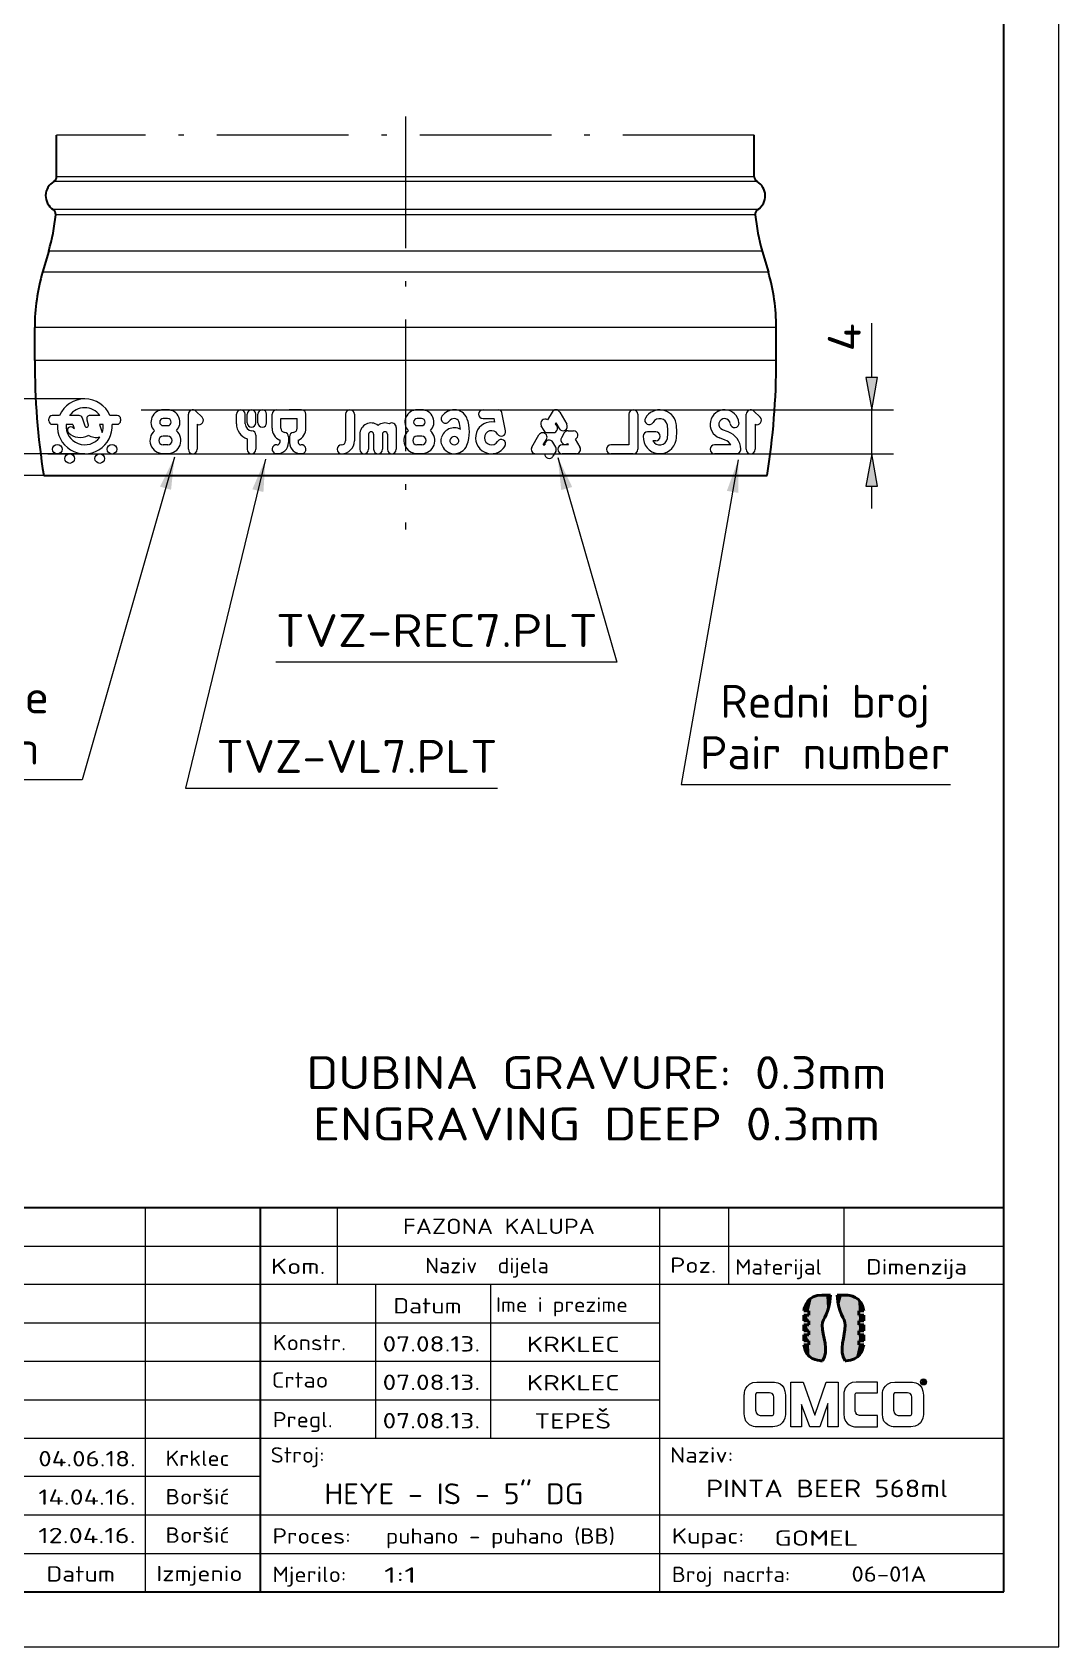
# Model space of a CAD drawing. Extents: x 0 to 297, y 0 to 420.
# Drawn here: x 203.4 to 297, y 0 to 147.1 of the extents above; entities that cross this region are included whole.
import ezdxf
from ezdxf.enums import TextEntityAlignment as Align

# ---------------------------------------------------------------- set-up
doc = ezdxf.new("R2010")
doc.units = 0
doc.linetypes.add('DASHDOT', pattern=[18.5, 12, -3, 0.5, -3])
doc.layers.get('0').update_dxf_attribs({"lineweight": 13})
for name, color, linetype, lineweight in [('11', 7, 'Continuous', 13), ('2', 7, 'Continuous', 13), ('3', 7, 'Continuous', 13), ('5', 7, 'Continuous', 13), ('6', 7, 'Continuous', 13)]:
    doc.layers.add(name, color=color, linetype=linetype, lineweight=lineweight)
doc.styles.get("Standard").update_dxf_attribs({"font": 'isocp.shx'})

# ---------------------------------------------------------------- blocks, each defined once
blk = doc.blocks.new('BLOCK5')
at = {"color": 7, "lineweight": 13}
for s, p, p2 in [('DUBINA GRAVURE: 0.3mm', (228.43, 50.8), (281.3, 50.8)), ('ENGRAVING DEEP 0.3mm', (229.02, 46.12), (280.72, 46.12))]:
    blk.add_text(s, height=3, dxfattribs=at).set_placement(p, p2, align=Align.FIT)
blk = doc.blocks.new('BLOCK8')
at = {"layer": '2', "color": 7, "lineweight": 13}
blk.add_text('Dimenzija', height=1.4, dxfattribs=at).set_placement((279.44, 33.91), (288.64, 33.91), align=Align.FIT)
blk = doc.blocks.new('BLOCK9')
at = {"layer": '2', "color": 7, "lineweight": 13}
blk.add_text('KRKLEC', height=1.4, dxfattribs=at).set_placement((248.5, 23.35), (256.96, 23.35), align=Align.FIT)
blk = doc.blocks.new('BLOCK10')
at = {"layer": '2', "color": 7, "lineweight": 13}
blk.add_text('KRKLEC', height=1.4, dxfattribs=at).set_placement((248.5, 26.85), (256.96, 26.85), align=Align.FIT)
blk = doc.blocks.new('BLOCK11')
at = {"layer": '2', "color": 7, "lineweight": 13}
blk.add_text('Ime i prezime', height=1.329, dxfattribs=at).set_placement((245.69, 30.5), (257.72, 30.5), align=Align.FIT)
blk = doc.blocks.new('BLOCK12')
at = {"layer": '2', "color": 7, "lineweight": 13}
blk.add_text('TEPEŠ', height=1.4, dxfattribs=at).set_placement((249.21, 19.87), (256.19, 19.87), align=Align.FIT)
blk = doc.blocks.new('BLOCK13')
at = {"layer": '2', "color": 7, "lineweight": 13}
blk.add_text('puhano - puhano (BB)', height=1.4, dxfattribs=at).set_placement((235.67, 9.39), (256.55, 9.39), align=Align.FIT)
blk = doc.blocks.new('BLOCK14')
at = {"layer": '2', "color": 7, "lineweight": 13}
blk.add_text('Proces:', height=1.4, dxfattribs=at).set_placement((225.33, 9.39), (232.47, 9.39), align=Align.FIT)
blk = doc.blocks.new('BLOCK15')
at = {"layer": '2', "color": 7, "lineweight": 13}
blk.add_text('Mjerilo:', height=1.4, dxfattribs=at).set_placement((225.33, 5.89), (232.06, 5.89), align=Align.FIT)
blk = doc.blocks.new('BLOCK16')
at = {"layer": '2', "color": 7, "lineweight": 13}
blk.add_text('1:1', height=1.4, dxfattribs=at).set_placement((235.49, 5.83), (238.46, 5.83), align=Align.FIT)
blk = doc.blocks.new('BLOCK17')
at = {"layer": '2', "color": 7, "lineweight": 13}
blk.add_text('Crtao', height=1.4, dxfattribs=at).set_placement((225.26, 23.6), (230.41, 23.6), align=Align.FIT)
blk = doc.blocks.new('BLOCK18')
at = {"layer": '2', "color": 7, "lineweight": 13}
blk.add_text('Pregl.', height=1.4, dxfattribs=at).set_placement((225.35, 19.99), (230.82, 19.99), align=Align.FIT)
blk = doc.blocks.new('BLOCK19')
at = {"layer": '2', "color": 7, "lineweight": 13}
blk.add_text('Stroj:', height=1.4, dxfattribs=at).set_placement((225.16, 16.77), (230.08, 16.77), align=Align.FIT)
blk = doc.blocks.new('BLOCK20')
at = {"layer": '2', "color": 7, "lineweight": 13}
blk.add_text('Datum', height=1.4, dxfattribs=at).set_placement((236.34, 30.36), (242.58, 30.36), align=Align.FIT)
blk = doc.blocks.new('BLOCK21')
at = {"layer": '2', "color": 7, "lineweight": 13}
blk.add_text('Konstr.', height=1.4, dxfattribs=at).set_placement((225.35, 27.01), (232.04, 27.01), align=Align.FIT)
blk = doc.blocks.new('BLOCK22')
at = {"layer": '2', "color": 7, "lineweight": 13}
blk.add_text('Kom.', height=1.4, dxfattribs=at).set_placement((225.18, 33.96), (230.15, 33.96), align=Align.FIT)
blk = doc.blocks.new('BLOCK23')
at = {"layer": '2', "color": 7, "lineweight": 13}
blk.add_text('FAZONA KALUPA', height=1.4, dxfattribs=at).set_placement((237.22, 37.6), (254.72, 37.6), align=Align.FIT)
blk = doc.blocks.new('BLOCK24')
at = {"layer": '2', "color": 7, "lineweight": 13}
blk.add_text('Naziv  dijela', height=1.4, dxfattribs=at).set_placement((239.25, 34.03), (250.52, 34.03), align=Align.FIT)
blk = doc.blocks.new('BLOCK25')
at = {"layer": '2', "color": 7, "lineweight": 13}
blk.add_text('Broj nacrta:', height=1.4, dxfattribs=at).set_placement((261.74, 5.89), (272.52, 5.89), align=Align.FIT)
blk = doc.blocks.new('BLOCK26')
at = {"layer": '2', "color": 7, "lineweight": 13}
blk.add_text('Kupac:', height=1.4, dxfattribs=at).set_placement((261.73, 9.39), (268.33, 9.39), align=Align.FIT)
blk = doc.blocks.new('BLOCK27')
at = {"layer": '2', "color": 7, "lineweight": 13}
blk.add_text('Naziv:', height=1.4, dxfattribs=at).set_placement((261.56, 16.77), (267.34, 16.77), align=Align.FIT)
blk = doc.blocks.new('BLOCK28')
at = {"layer": '2', "color": 7, "lineweight": 13}
blk.add_text('06-01A', height=1.4, dxfattribs=at).set_placement((278.11, 5.92), (284.95, 5.92), align=Align.FIT)
blk = doc.blocks.new('BLOCK29')
at = {"layer": '2', "color": 7, "lineweight": 13}
blk.add_text('Materijal', height=1.4, dxfattribs=at).set_placement((267.51, 33.9), (275.42, 33.9), align=Align.FIT)
blk = doc.blocks.new('BLOCK30')
at = {"layer": '2', "color": 7, "lineweight": 13}
blk.add_text('Poz.', height=1.4, dxfattribs=at).set_placement((261.58, 34.06), (265.79, 34.06), align=Align.FIT)
blk = doc.blocks.new('BLOCK31')
at = {"layer": '2', "color": 7, "lineweight": 13}
blk.add_text('07.08.13.', height=1.4, dxfattribs=at).set_placement((235.37, 26.89), (244.26, 26.89), align=Align.FIT)
blk = doc.blocks.new('BLOCK32')
at = {"layer": '2', "color": 7, "lineweight": 13}
blk.add_text('HEYE - IS - 5" DG', height=1.9, dxfattribs=at).set_placement((230.05, 12.98), (253.66, 12.98), align=Align.FIT)
blk = doc.blocks.new('BLOCK33')
at = {"layer": '2', "color": 7, "lineweight": 13}
blk.add_text('GOMEL', height=1.4, dxfattribs=at).set_placement((271.08, 9.2), (278.73, 9.2), align=Align.FIT)
blk = doc.blocks.new('BLOCK34')
at = {"layer": '2', "color": 7, "lineweight": 13}
blk.add_text('PINTA BEER 568ml', height=1.6, dxfattribs=at).set_placement((264.85, 13.62), (286.92, 13.62), align=Align.FIT)
blk = doc.blocks.new('BLOCK35')
at = {"layer": '2', "color": 7, "lineweight": 13}
blk.add_text('07.08.13.', height=1.4, dxfattribs=at).set_placement((235.37, 23.39), (244.26, 23.39), align=Align.FIT)
blk = doc.blocks.new('BLOCK36')
at = {"layer": '2', "color": 7, "lineweight": 13}
blk.add_text('07.08.13.', height=1.4, dxfattribs=at).set_placement((235.37, 19.89), (244.26, 19.89), align=Align.FIT)
blk = doc.blocks.new('BLOCK39')
at = {"layer": '2', "color": 7, "lineweight": 13}
blk.add_text('Datum', height=1.4, dxfattribs=at).set_placement((204.72, 5.93), (210.97, 5.93), align=Align.FIT)
blk = doc.blocks.new('BLOCK40')
at = {"layer": '2', "color": 7, "lineweight": 13}
blk.add_text('Izmjenio', height=1.4, dxfattribs=at).set_placement((214.74, 5.97), (222.59, 5.97), align=Align.FIT)
blk = doc.blocks.new('BLOCK41')
at = {"layer": '2', "color": 7, "lineweight": 13}
blk.add_text('12.04.16.', height=1.4, dxfattribs=at).set_placement((203.98, 9.43), (212.86, 9.43), align=Align.FIT)
blk = doc.blocks.new('BLOCK43')
at = {"layer": '2', "color": 7, "lineweight": 13}
blk.add_text('Boršić', height=1.4, dxfattribs=at).set_placement((215.58, 9.47), (221.4, 9.47), align=Align.FIT)
blk = doc.blocks.new('BLOCK46')
at = {"layer": '2', "color": 7, "lineweight": 13}
blk.add_text('14.04.16.', height=1.4, dxfattribs=at).set_placement((203.98, 12.93), (212.86, 12.93), align=Align.FIT)
blk = doc.blocks.new('BLOCK47')
at = {"layer": '2', "color": 7, "lineweight": 13}
blk.add_text('Boršić', height=1.4, dxfattribs=at).set_placement((215.58, 12.97), (221.4, 12.97), align=Align.FIT)
blk = doc.blocks.new('BLOCK49')
at = {"layer": '2', "color": 7, "lineweight": 13}
blk.add_text('04.06.18.', height=1.4, dxfattribs=at).set_placement((203.98, 16.43), (212.86, 16.43), align=Align.FIT)
blk = doc.blocks.new('BLOCK50')
at = {"layer": '2', "color": 7, "lineweight": 13}
blk.add_text('Krklec', height=1.4, dxfattribs=at).set_placement((215.58, 16.47), (221.4, 16.47), align=Align.FIT)
blk = doc.blocks.new('BLOCK52')
at = {"layer": '6', "color": 9, "lineweight": 5}
for points in [[(276.95, 30.96), (277.24, 32.04), (276.81, 32.04)], [(276.95, 30.96), (277.23, 30.21), (277.24, 32.04), (277.45, 29.75)], [(277.24, 32.04), (277.45, 29.75), (277.67, 32.04), (277.54, 29.28)], [(277.58, 26.06), (277.67, 32.04), (277.56, 26.06), (277.54, 29.28)], [(278.25, 26.17), (277.67, 32.04), (277.58, 26.06)], [(278.25, 26.17), (278.24, 31.92), (277.67, 32.04), (277.75, 32.03)], [(278.25, 26.17), (278.51, 26.3), (278.24, 31.92), (278.7, 31.65)], [(278.51, 26.3), (278.79, 27.51), (278.7, 31.65), (278.79, 30.59)], [(278.7, 31.65), (278.79, 30.59), (279.04, 31.22), (279.01, 30.59)], [(279.04, 31.22), (279.01, 30.59), (279.23, 30.59)], [(278.79, 30.59), (278.79, 27.51), (278.79, 27.88), (278.79, 27.69)], [(278.79, 30.59), (278.79, 27.88), (278.79, 28.6), (278.79, 28.41)], [(278.79, 30.59), (278.79, 28.6), (278.79, 29.32), (278.79, 28.78)], [(278.79, 30.59), (278.79, 29.32), (278.79, 29.68), (278.79, 29.5)], [(278.79, 30.59), (278.79, 29.68), (278.79, 30.4), (278.79, 30.22)], [(279.24, 29.68), (279.01, 30.22), (279.01, 29.68), (278.79, 30.22)], [(279.01, 29.68), (278.79, 30.22), (278.79, 29.68)], [(279.24, 29.95), (279.24, 30.22), (279.24, 29.68), (279.01, 30.22)], [(277.54, 26.06), (277.45, 28.5), (277.34, 26.46), (277.3, 27.65)], [(277.56, 26.06), (277.54, 29.28), (277.54, 26.06), (277.45, 28.5)], [(279.24, 28.78), (279.01, 29.32), (279.01, 28.78), (278.79, 29.32)], [(279.01, 28.78), (278.79, 29.32), (278.79, 28.78)], [(279.24, 27.88), (279.01, 28.41), (279.01, 27.88), (278.79, 28.41)], [(279.01, 27.88), (278.79, 28.41), (278.79, 27.88)], [(279.24, 29.05), (279.24, 29.32), (279.24, 28.78), (279.01, 29.32)], [(279.24, 28.14), (279.24, 28.41), (279.24, 27.88), (279.01, 28.41)], [(277.34, 26.46), (277.3, 27.65), (277.27, 26.81)], [(278.79, 27.51), (278.51, 26.3), (278.9, 26.66)], [(279.01, 27.51), (278.79, 27.51), (279.15, 27.16), (278.9, 26.66)], [(279.01, 27.51), (279.15, 27.16), (279.22, 27.51)]]:
    blk.add_solid(points, dxfattribs=at)
blk = doc.blocks.new('BLOCK53')
at = {"layer": '6', "color": 142, "lineweight": 5}
for points in [[(273.99, 30.59), (273.85, 30.93), (273.77, 30.59)], [(274.1, 31.43), (273.85, 30.93), (274.21, 30.59), (273.99, 30.59)], [(274.1, 31.43), (274.21, 30.59), (274.5, 31.8)], [(274.74, 26.17), (274.5, 31.8), (274.29, 26.44), (274.21, 30.59)], [(275.24, 26.06), (274.76, 31.93), (274.74, 26.17), (274.5, 31.8)], [(275.42, 32.04), (274.76, 31.93), (275.32, 26.06), (275.24, 26.06)], [(275.42, 32.04), (275.32, 26.06), (275.46, 26.06), (275.39, 26.06)], [(275.42, 32.04), (275.46, 26.06), (275.81, 32.04), (275.45, 29.28)], [(275.45, 29.28), (275.56, 29.77), (275.81, 32.04), (275.9, 30.5)], [(275.81, 32.04), (275.9, 30.5), (276.19, 32.04), (276.06, 31.01)], [(276.19, 32.04), (276.06, 31.01), (276.17, 31.71)], [(273.75, 30.22), (273.98, 29.68), (273.98, 30.22), (274.21, 29.68)], [(273.75, 29.95), (273.75, 29.68), (273.75, 30.22), (273.98, 29.68)], [(273.98, 30.22), (274.21, 29.68), (274.21, 30.22), (274.29, 26.44)], [(274.29, 26.44), (274.21, 30.59), (274.21, 30.4)], [(274.21, 30.22), (274.29, 26.44), (274.21, 30.4)], [(274.21, 29.68), (274.21, 29.5), (274.29, 26.44), (274.21, 29.32)], [(274.21, 28.78), (273.98, 29.32), (273.98, 28.78), (273.75, 29.32)], [(273.98, 28.78), (273.75, 29.32), (273.75, 29.05)], [(273.98, 28.78), (273.75, 29.05), (273.75, 28.78)], [(274.21, 27.88), (273.98, 28.41), (273.98, 27.88), (273.75, 28.41)], [(273.98, 27.88), (273.75, 28.41), (273.75, 28.14)], [(273.98, 27.88), (273.75, 28.14), (273.75, 27.88)], [(274.29, 26.44), (274.21, 29.32), (274.21, 28.78), (273.98, 29.32)], [(274.29, 26.44), (274.21, 28.41), (274.21, 27.88), (273.98, 28.41)], [(274.21, 28.78), (274.21, 28.6), (274.29, 26.44), (274.21, 28.41)], [(275.6, 28.18), (275.45, 29.28), (275.69, 26.58), (275.46, 26.06)], [(275.6, 28.18), (275.69, 26.58), (275.74, 27.25)], [(273.95, 26.87), (273.99, 27.51), (273.77, 27.51)], [(274.29, 26.44), (274.21, 27.51), (273.95, 26.87), (273.99, 27.51)], [(274.29, 26.44), (274.21, 27.88), (274.21, 27.51), (274.21, 27.69)]]:
    blk.add_solid(points, dxfattribs=at)
blk = doc.blocks.new('BLOCK86')
at = {"color": 7, "lineweight": 13}
blk.add_lwpolyline([(13.88, -265.23), (19.26, -283.9), (-11.81, -283.9)], dxfattribs=at)
blk.add_solid([(15.2, -267.93), (13.88, -265.23), (14.2, -268.21)], dxfattribs=at)
blk.add_text('TVZ-REC7.PLT', height=3, dxfattribs=at).set_placement((-11.81, -282.51), (17.53, -282.51), align=Align.FIT)
blk = doc.blocks.new('BLOCK87')
at = {"color": 7, "lineweight": 13}
blk.add_lwpolyline([(-12.76, -265.39), (-20.04, -295.37), (8.39, -295.37)], dxfattribs=at)
blk.add_solid([(-12.95, -268.39), (-12.76, -265.39), (-13.96, -268.14)], dxfattribs=at)
blk.add_text('TVZ-VL7.PLT', height=3, dxfattribs=at).set_placement((-17.23, -293.98), (8.39, -293.98), align=Align.FIT)
blk = doc.blocks.new('BLOCK88')
at = {"color": 7, "lineweight": 13}
blk.add_lwpolyline([(-21.05, -265.2), (-29.48, -294.62), (-68.59, -294.62)], dxfattribs=at)
blk.add_solid([(-21.37, -268.19), (-21.05, -265.2), (-22.37, -267.9)], dxfattribs=at)
for s, p, p2 in [('Godina proizvodnje', (-68.59, -288.55), (-32.48, -288.55)), ('Year of production', (-67.66, -293.23), (-33.41, -293.23))]:
    blk.add_text(s, height=3, dxfattribs=at).set_placement(p, p2, align=Align.FIT)
blk = doc.blocks.new('BLOCK89')
at = {"color": 7, "lineweight": 13}
blk.add_lwpolyline([(30.33, -265.47), (25.12, -295.03), (49.68, -295.03)], dxfattribs=at)
blk.add_solid([(30.33, -268.47), (30.33, -265.47), (29.3, -268.28)], dxfattribs=at)
for s, p, p2 in [('Redni broj', (28.71, -288.96), (47.81, -288.96)), ('Pair number', (26.85, -293.64), (49.68, -293.64))]:
    blk.add_text(s, height=3, dxfattribs=at).set_placement(p, p2, align=Align.FIT)
blk = doc.blocks.new('BLOCK90')
at = {"color": 5, "lineweight": 13, "ltscale": 0.123533}
blk.add_line((42.5, -257.95), (42.5, -253), dxfattribs=at)
at = {"color": 5, "lineweight": 13}
for p, q in [((-24.1, -260.9), (44.5, -260.9)), ((-32.6, -264.9), (44.5, -264.9))]:
    blk.add_line(p, q, dxfattribs=at)
at = {"color": 5, "lineweight": 13, "ltscale": 0.1}
blk.add_line((42.5, -264.9), (42.5, -260.9), dxfattribs=at)
at = {"color": 5, "lineweight": 13, "ltscale": 0.051139}
blk.add_line((42.5, -269.9), (42.5, -267.85), dxfattribs=at)
at = {"color": 5, "lineweight": 13}
for points in [[(41.98, -257.95), (42.5, -260.9), (43.02, -257.95)], [(43.02, -267.85), (42.5, -264.9), (41.98, -267.85)]]:
    blk.add_lwpolyline(points, close=True, dxfattribs=at)
for points in [[(41.98, -257.95), (42.5, -260.9), (41.98, -257.95), (43.02, -257.95)], [(43.02, -267.85), (42.5, -264.9), (43.02, -267.85), (41.98, -267.85)]]:
    blk.add_solid(points, dxfattribs=at)
blk.add_text('4', height=3, rotation=90, dxfattribs=at).set_placement((41.5, -255.6), (41.5, -253), align=Align.FIT)
blk = doc.blocks.new('BLOCK91')
at = {"color": 5, "lineweight": 13, "ltscale": 0.05114}
blk.add_line((-42.48, -261.95), (-42.48, -259.9), dxfattribs=at)
at = {"color": 5, "lineweight": 13, "ltscale": 0.297133}
blk.add_line((-32.6, -264.9), (-44.48, -264.9), dxfattribs=at)
at = {"color": 5, "lineweight": 13, "ltscale": 0.05}
blk.add_line((-42.48, -266.9), (-42.48, -264.9), dxfattribs=at)
at = {"color": 5, "lineweight": 13, "ltscale": 0.287719}
blk.add_line((-32.97, -266.9), (-44.48, -266.9), dxfattribs=at)
at = {"color": 5, "lineweight": 13, "ltscale": 0.127365}
blk.add_line((-42.48, -274.95), (-42.48, -269.85), dxfattribs=at)
at = {"color": 5, "lineweight": 13}
for points in [[(-43, -261.95), (-42.48, -264.9), (-41.96, -261.95)], [(-41.96, -269.85), (-42.48, -266.9), (-43, -269.85)]]:
    blk.add_lwpolyline(points, close=True, dxfattribs=at)
for points in [[(-43, -261.95), (-42.48, -264.9), (-43, -261.95), (-41.96, -261.95)], [(-41.96, -269.85), (-42.48, -266.9), (-41.96, -269.85), (-43, -269.85)]]:
    blk.add_solid(points, dxfattribs=at)
blk.add_text('2', height=3, rotation=90, dxfattribs=at).set_placement((-43.48, -274.95), (-43.48, -272.35), align=Align.FIT)
blk = doc.blocks.new('BLOCK92')
at = {"color": 7, "lineweight": 13, "ltscale": 0.051139}
blk.add_line((-53.18, -256.95), (-53.18, -254.9), dxfattribs=at)
at = {"color": 7, "lineweight": 13}
for p, q in [((-29.24, -259.9), (-55.18, -259.9)), ((-29.24, -264.9), (-55.18, -264.9))]:
    blk.add_line(p, q, dxfattribs=at)
at = {"color": 7, "lineweight": 13, "ltscale": 0.125}
blk.add_line((-53.18, -264.9), (-53.18, -259.9), dxfattribs=at)
at = {"color": 7, "lineweight": 13, "ltscale": 0.116125}
blk.add_line((-53.18, -272.5), (-53.18, -267.85), dxfattribs=at)
at = {"color": 7, "lineweight": 13}
for points in [[(-53.7, -256.95), (-53.18, -259.9), (-52.65, -256.95)], [(-52.65, -267.85), (-53.18, -264.9), (-53.7, -267.85)]]:
    blk.add_lwpolyline(points, close=True, dxfattribs=at)
for points in [[(-53.7, -256.95), (-53.18, -259.9), (-53.7, -256.95), (-52.65, -256.95)], [(-52.65, -267.85), (-53.18, -264.9), (-52.65, -267.85), (-53.7, -267.85)]]:
    blk.add_solid(points, dxfattribs=at)
blk.add_text('5', height=3, rotation=90, dxfattribs=at).set_placement((-54.18, -272.5), (-54.18, -269.9), align=Align.FIT)
blk = doc.blocks.new('BLOCK93')
at = {"color": 7, "linetype": 'DASHDOT', "lineweight": 13}
blk.add_line((31.8, -235.87), (-31.8, -235.87), dxfattribs=at)
at = {"color": 7, "lineweight": 30, "ltscale": 0.094987}
for p, q in [((-31.8, -239.67), (-31.8, -235.87)), ((31.8, -239.67), (31.8, -235.87))]:
    blk.add_line(p, q, dxfattribs=at)
at = {"color": 7, "lineweight": 13}
for p, q in [((27.91, -239.67), (-31.8, -239.67)), ((28.13, -240.1), (-32.05, -240.1)), ((28.18, -242.66), (-32.11, -242.66)), ((27.98, -243.13), (-31.88, -243.13)), ((28.54, -246.44), (-32.52, -246.44)), ((29.03, -248.36), (-33.08, -248.36)), ((29.66, -253.4), (-33.8, -253.4)), ((29.66, -256.4), (-33.8, -256.4))]:
    blk.add_line(p, q, dxfattribs=at)
at = {"color": 7, "lineweight": 13, "ltscale": 0.097322}
blk.add_line((31.8, -239.67), (27.91, -239.67), dxfattribs=at)
at = {"color": 7, "lineweight": 13, "ltscale": 0.098087}
blk.add_line((32.05, -240.1), (28.13, -240.1), dxfattribs=at)
at = {"color": 7, "lineweight": 13, "ltscale": 0.098273}
blk.add_line((32.11, -242.66), (28.18, -242.66), dxfattribs=at)
at = {"color": 7, "lineweight": 13, "ltscale": 0.097577}
blk.add_line((31.88, -243.13), (27.98, -243.13), dxfattribs=at)
at = {"color": 7, "lineweight": 30, "ltscale": 0.05}
for p, q in [((-32.52, -246.44), (-33.08, -248.36)), ((32.52, -246.44), (33.08, -248.36))]:
    blk.add_line(p, q, dxfattribs=at)
at = {"color": 7, "lineweight": 13, "ltscale": 0.099525}
blk.add_line((32.52, -246.44), (28.54, -246.44), dxfattribs=at)
at = {"color": 7, "lineweight": 13, "ltscale": 0.101239}
blk.add_line((33.08, -248.36), (29.03, -248.36), dxfattribs=at)
at = {"color": 7, "lineweight": 30, "ltscale": 0.075}
for p, q in [((-33.8, -256.4), (-33.8, -253.4)), ((33.8, -256.4), (33.8, -253.4))]:
    blk.add_line(p, q, dxfattribs=at)
at = {"color": 7, "lineweight": 13, "ltscale": 0.103443}
for p, q in [((33.8, -253.4), (29.66, -253.4)), ((33.8, -256.4), (29.66, -256.4))]:
    blk.add_line(p, q, dxfattribs=at)
at = {"color": 7, "lineweight": 30}
blk.add_line((-32.97, -266.9), (32.97, -266.9), dxfattribs=at)
for centre, radius, start, end in [((-32.3, -239.67), 0.5, 300.0001, 359.9999), ((32.3, -239.67), 0.5, 180.0001, 239.9999), ((-31.3, -241.4), 1.5, 120.0001, 237.2795), ((31.3, -241.4), 1.5, 302.7205, 59.9999), ((-32.38, -243.08), 0.5, 354.4825, 57.2795), ((32.38, -243.08), 0.5, 122.7205, 185.5175), ((-49.8, -241.4), 18, 343.7398, 354.4824), ((49.8, -241.4), 18, 185.5176, 196.2602), ((-15.8, -253.4), 18, 163.7398, 180), ((15.8, -253.4), 18, 0, 16.2602), ((33.4, -256.4), 67.2, 180, 188.9893), ((-33.4, -256.4), 67.2, 351.0107, 360)]:
    blk.add_arc(centre, radius, start, end, dxfattribs=at)

msp = doc.modelspace()

# ---------------------------------------------------------------- linework, layer by layer
at = {"color": 7, "linetype": 'DASHDOT', "lineweight": 13}
msp.add_line((237.45, 139.41), (237.45, 101.78), dxfattribs=at)
at = {"color": 7, "lineweight": 13, "ltscale": 0.004687}
for p, q in [((204.94, 111.68), (204.94, 111.86)), ((211.49, 111.68), (211.49, 111.86))]:
    msp.add_line(p, q, dxfattribs=at)
at = {"color": 7, "lineweight": 13, "ltscale": 0.016583}
for p, q in [((205.91, 112.18), (205.25, 112.18)), ((211.17, 112.18), (210.51, 112.18))]:
    msp.add_line(p, q, dxfattribs=at)
at = {"color": 7, "lineweight": 13, "ltscale": 0.021388}
msp.add_line((207.7, 112.18), (206.84, 112.18), dxfattribs=at)
at = {"color": 7, "lineweight": 13, "ltscale": 0.019315}
msp.add_line((207.99, 111.96), (208.22, 111.22), dxfattribs=at)
at = {"color": 7, "lineweight": 13, "ltscale": 0.02204}
msp.add_line((209.58, 112.18), (208.7, 112.18), dxfattribs=at)
at = {"color": 7, "lineweight": 13}
for p, q in [((213.35, 112.69), (270.12, 112.69)), ((204.85, 108.69), (269.95, 108.69))]:
    msp.add_line(p, q, dxfattribs=at)
at = {"color": 7, "lineweight": 13, "ltscale": 0.021862}
for p, q in [((222.04, 111.42), (222.04, 112.29)), ((222.84, 111.42), (222.84, 112.29))]:
    msp.add_line(p, q, dxfattribs=at)
at = {"color": 7, "lineweight": 13, "ltscale": 0.019932}
for p, q in [((223.02, 111.5), (223.02, 112.3)), ((223.81, 111.5), (223.81, 112.3)), ((224, 111.5), (224, 112.3)), ((224.79, 111.5), (224.79, 112.3))]:
    msp.add_line(p, q, dxfattribs=at)
at = {"color": 7, "lineweight": 13, "ltscale": 0.03201}
for p, q in [((225.29, 111.01), (225.29, 112.29)), ((228.38, 111.01), (228.38, 112.29))]:
    msp.add_line(p, q, dxfattribs=at)
at = {"color": 7, "lineweight": 13, "ltscale": 0.028535}
for p in [(225.69, 112.69), (227.98, 112.69)]:
    msp.add_line(p, (226.84, 112.69), dxfattribs=at)
at = {"color": 7, "lineweight": 13, "ltscale": 0.02201}
for p, q in [((226.09, 111.01), (226.09, 111.89)), ((227.58, 111.01), (227.58, 111.89))]:
    msp.add_line(p, q, dxfattribs=at)
at = {"color": 7, "lineweight": 13, "ltscale": 0.020837}
for p, q in [((250.82, 112.49), (250.4, 111.77)), ((253.36, 109.29), (252.94, 110.01)), ((249.32, 108.69), (250.15, 108.69))]:
    msp.add_line(p, q, dxfattribs=at)
at = {"color": 7, "lineweight": 13, "ltscale": 0.032004}
for p, q in [((251.51, 112.49), (252.15, 111.38)), ((248.97, 109.29), (249.61, 110.4)), ((253.01, 108.69), (251.73, 108.69))]:
    msp.add_line(p, q, dxfattribs=at)
at = {"color": 7, "lineweight": 13, "ltscale": 0.011689}
for p, q in [((205.72, 111.36), (205.25, 111.36)), ((211.17, 111.36), (210.71, 111.36))]:
    msp.add_line(p, q, dxfattribs=at)
at = {"color": 7, "lineweight": 13, "ltscale": 0.014944}
msp.add_line((207.13, 111.36), (206.53, 111.36), dxfattribs=at)
at = {"color": 7, "lineweight": 13, "ltscale": 0.010106}
msp.add_line((207.13, 111.36), (207.25, 110.98), dxfattribs=at)
at = {"color": 7, "lineweight": 13, "ltscale": 0.011918}
msp.add_line((208.4, 111.77), (208.54, 111.32), dxfattribs=at)
at = {"color": 7, "lineweight": 13, "ltscale": 0.019275}
msp.add_line((209.57, 111.36), (209.8, 110.63), dxfattribs=at)
at = {"color": 7, "lineweight": 13, "ltscale": 0.007897}
msp.add_line((209.89, 111.36), (209.57, 111.36), dxfattribs=at)
at = {"color": 7, "lineweight": 13, "ltscale": 0.031869}
msp.add_line((223.82, 110.37), (223.82, 109.09), dxfattribs=at)
at = {"color": 7, "lineweight": 13, "ltscale": 0.012577}
for p, q in [((250.08, 110.81), (249.82, 111.24)), ((250.42, 110.61), (250.92, 110.61)), ((251.92, 110.58), (251.67, 110.14)), ((252.27, 110.78), (252.77, 110.78)), ((251.15, 109.29), (250.89, 109.73)), ((251.15, 108.89), (250.89, 108.46))]:
    msp.add_line(p, q, dxfattribs=at)
at = {"color": 7, "lineweight": 13, "ltscale": 0.003517}
for p, q in [((251.16, 111.49), (251.09, 111.37)), ((250.01, 109.49), (250.15, 109.49)), ((252.32, 109.49), (252.25, 109.61))]:
    msp.add_line(p, q, dxfattribs=at)
at = {"color": 7, "lineweight": 13, "ltscale": 0.014683}
for p, q in [((251.16, 111.49), (251.46, 110.98)), ((250.01, 109.49), (250.3, 110)), ((252.32, 109.49), (251.73, 109.49))]:
    msp.add_line(p, q, dxfattribs=at)
at = {"color": 7, "lineweight": 13, "ltscale": 0.023735}
msp.add_line((223.02, 110.04), (223.02, 109.09), dxfattribs=at)
at = {"color": 7, "lineweight": 13, "ltscale": 0.005628}
for p, q in [((225.99, 109.94), (225.99, 109.71)), ((227.68, 109.94), (227.68, 109.71))]:
    msp.add_line(p, q, dxfattribs=at)
at = {"color": 7, "lineweight": 13, "ltscale": 0.013121}
for p, q in [((226.79, 110.24), (226.79, 109.71)), ((226.88, 110.24), (226.88, 109.71))]:
    msp.add_line(p, q, dxfattribs=at)
at = {"color": 7, "lineweight": 13}
for centre in [(205.72, 109.1), (210.7, 109.1), (206.84, 108.25), (209.58, 108.25)]:
    msp.add_circle(centre, 0.438, dxfattribs=at)
for centre, radius, start, end in [((208.21, 111.19), 2.5, 23.169, 156.831), ((205.25, 111.86), 0.312, 90, 180), ((208.21, 111.19), 1.69, 35.6534, 144.3466), ((207.7, 111.86), 0.312, 17.1162, 90), ((208.7, 111.86), 0.312, 90, 197.1162), ((211.17, 111.86), 0.312, 0, 90), ((222.44, 112.29), 0.4, 0, 180), ((223.42, 112.3), 0.395, 0, 180), ((224.4, 112.3), 0.395, 0, 180), ((225.69, 112.29), 0.4, 90, 180), ((227.98, 112.29), 0.4, 0, 90), ((250.17, 111.44), 0.4, 54.8233, 210.0928), ((251.16, 112.29), 0.4, 30, 150), ((205.25, 111.68), 0.312, 180, 270), ((208.21, 111.19), 2.5, 176.0754, 363.9246), ((208.21, 111.19), 1.69, 174.1804, 324.6099), ((206.94, 110.83), 0.313, 45.9188, 225.9188), ((207.79, 111.71), 1.54, 225.9188, 298.8283), ((207.79, 111.71), 0.912, 225.9188, 233.8531), ((208.38, 111.27), 0.168, 197.1162, 377.1162), ((209.26, 111.71), 1.53, 241.4248, 282.2306), ((208.21, 111.19), 1.69, 340.4122, 365.8196), ((211.17, 111.68), 0.312, 270, 360), ((223.49, 111.42), 1.45, 180, 251.3009), ((223.49, 111.42), 0.653, 180, 266.4184), ((223.42, 111.5), 0.395, 180, 360), ((223.42, 110.37), 0.4, 0, 86.4184), ((224.4, 111.5), 0.395, 180, 360), ((226.47, 111.01), 1.18, 180, 245.6287), ((226.47, 111.01), 0.38, 180, 263.6016), ((226.39, 110.24), 0.4, 0, 83.6016), ((227.28, 110.24), 0.4, 96.3984, 180), ((227.2, 111.01), 0.38, 276.3984, 360), ((227.2, 111.01), 1.18, 294.3713, 360), ((249.96, 110.2), 0.4, 330, 510), ((250.42, 111.01), 0.4, 210.0928, 269.9072), ((250.92, 111.01), 0.4, 269.9072, 425.1767), ((251.8, 111.18), 0.4, 210, 390), ((252.27, 110.38), 0.4, 90.0928, 149.9072), ((252.77, 110.38), 0.4, 294.8233, 450.0928), ((223.42, 109.09), 0.4, 180, 360), ((225.69, 109.1), 0.4, 83.193, 263.193), ((225.77, 109.71), 1.02, 263.193, 360), ((225.77, 109.71), 0.22, 263.193, 360), ((227.9, 109.71), 1.02, 180, 276.807), ((227.9, 109.71), 0.22, 180, 276.807), ((227.98, 109.1), 0.4, 276.807, 456.807), ((249.32, 109.09), 0.4, 150, 270), ((250.55, 109.53), 0.4, 29.9072, 185.1767), ((250.8, 109.09), 0.4, 330.0928, 389.9072), ((251.73, 109.09), 0.4, 90, 270), ((252.02, 109.94), 0.4, 149.9072, 305.1767), ((253.01, 109.09), 0.4, 270, 390), ((250.55, 108.66), 0.4, 174.8233, 330.0928)]:
    msp.add_arc(centre, radius, start, end, dxfattribs=at)
at = {"layer": '11', "color": 7, "lineweight": 13, "ltscale": 0.009927}
for p, q in [((215.77, 112.69), (215.37, 112.69)), ((215.77, 111.89), (215.37, 111.89)), ((238.92, 112.69), (238.52, 112.69)), ((238.92, 111.89), (238.52, 111.89)), ((215.77, 111.24), (215.37, 111.24)), ((238.92, 111.24), (238.52, 111.24))]:
    msp.add_line(p, q, dxfattribs=at)
at = {"layer": '11', "color": 7, "lineweight": 13, "ltscale": 0.035206}
msp.add_line((244.52, 112.69), (245.93, 112.69), dxfattribs=at)
at = {"layer": '11', "color": 7, "lineweight": 13, "ltscale": 0.025322}
msp.add_line((244.52, 111.89), (245.53, 111.89), dxfattribs=at)
at = {"layer": '11', "color": 7, "lineweight": 13, "ltscale": 0.013963}
for p, q in [((266.87, 110.68), (266.35, 110.88)), ((266.59, 109.93), (266.07, 110.13))]:
    msp.add_line(p, q, dxfattribs=at)
at = {"layer": '11', "color": 7, "lineweight": 13, "ltscale": 0.011039}
for p, q in [((215.79, 110.28), (215.35, 110.28)), ((215.79, 109.49), (215.35, 109.49)), ((238.94, 110.28), (238.5, 110.28)), ((238.94, 109.49), (238.5, 109.49)), ((215.79, 108.69), (215.35, 108.69)), ((238.94, 108.69), (238.5, 108.69))]:
    msp.add_line(p, q, dxfattribs=at)
at = {"layer": '11', "color": 7, "lineweight": 13, "ltscale": 0.037096}
msp.add_line((267.1, 109.49), (265.62, 109.49), dxfattribs=at)
at = {"layer": '11', "color": 7, "lineweight": 13, "ltscale": 0.050173}
msp.add_line((267.62, 108.69), (265.62, 108.69), dxfattribs=at)
at = {"layer": '11', "color": 7, "lineweight": 13}
for centre, radius, start, end in [((215.37, 111.57), 1.12, 90, 224.0981), ((215.37, 111.57), 0.324, 90, 270), ((215.77, 111.57), 1.12, 315.9019, 450), ((215.77, 111.57), 0.324, 270, 450), ((238.52, 111.57), 1.12, 90, 224.0981), ((238.52, 111.57), 0.324, 90, 270), ((238.92, 111.57), 1.12, 315.9019, 450), ((238.92, 111.57), 0.324, 270, 450), ((241.91, 111.33), 1.37, 90, 145.9246), ((241.91, 111.33), 0.567, 90, 145.9246), ((241.91, 111.47), 1.23, 21.391, 90), ((241.91, 111.47), 0.426, 21.391, 90), ((239.93, 110.69), 3.35, 338.609, 381.391), ((245.93, 112.37), 0.318, 11.2806, 90), ((260.63, 111.18), 1.51, 10.1845, 149.6553), ((260.63, 111.18), 0.708, 10.1845, 149.6553), ((266.54, 111.37), 1.32, 6.4074, 249.1141), ((266.54, 111.37), 0.523, 6.4074, 249.1141), ((215.35, 109.89), 1.19, 131.0901, 270), ((215.79, 109.89), 1.19, 270, 408.9099), ((238.5, 109.89), 1.19, 131.0901, 270), ((238.94, 109.89), 1.19, 270, 408.9099), ((241.91, 109.82), 1.23, 62.6364, 165.7752), ((239.93, 110.69), 2.55, 4.7753, 21.391), ((257.89, 110.69), 3.49, 349.8155, 370.1845), ((257.89, 110.69), 4.29, 349.8155, 370.1845), ((266.24, 109.01), 1.79, 3.3876, 69.1141), ((215.35, 109.89), 0.394, 90, 270), ((215.79, 109.89), 0.394, 270, 450), ((238.5, 109.89), 0.394, 90, 270), ((238.94, 109.89), 0.394, 270, 450), ((241.7, 109.87), 1.02, 165.7752, 194.2248), ((241.91, 109.92), 1.23, 194.2248, 338.609), ((241.91, 109.82), 0.426, 14.2248, 165.7752), ((241.7, 109.87), 0.216, 165.7752, 194.2248), ((241.91, 109.92), 0.426, 194.2248, 345.7752), ((242.11, 109.87), 0.216, 345.7752, 374.2248), ((260.63, 110.2), 1.51, 176.6683, 349.8155), ((260.63, 110.2), 0.708, 208.2928, 349.8155), ((266.24, 109.01), 0.988, 29.1877, 69.1141), ((267.62, 109.09), 0.4, 270, 363.3876)]:
    msp.add_arc(centre, radius, start, end, dxfattribs=at)
at = {"layer": '2', "color": 7, "lineweight": 13}
for p, q in [((297, 0), (297, 420)), ((213.71, 40), (213.71, 5)), ((260.61, 40), (260.61, 5)), ((142.42, 36.5), (292, 36.5)), ((292, 33), (142.42, 33)), ((142.42, 29.5), (260.61, 29.5)), ((142.42, 26), (260.61, 26)), ((142.42, 22.5), (260.61, 22.5)), ((142.42, 19), (292, 19)), ((224.21, 15.5), (142.42, 15.5)), ((142.42, 12), (292, 12)), ((142.42, 8.5), (292, 8.5)), ((0, 0), (297, 0))]:
    msp.add_line(p, q, dxfattribs=at)
at = {"layer": '2', "color": 7, "lineweight": 13, "ltscale": 0.175}
for p, q in [((231.21, 40), (231.21, 33)), ((266.91, 40), (266.91, 33)), ((277.41, 40), (277.41, 33))]:
    msp.add_line(p, q, dxfattribs=at)
at = {"layer": '2', "color": 7, "lineweight": 13, "ltscale": 0.35}
for p, q in [((234.71, 33), (234.71, 19)), ((245.21, 33), (245.21, 19))]:
    msp.add_line(p, q, dxfattribs=at)
at = {"layer": '2', "color": 7, "lineweight": 13}
for points in [[(268.34, 22.97), (268.34, 22.97), (268.34, 24.11), (269.48, 24.11)], [(269.48, 24.11), (269.48, 24.11), (271.01, 24.11), (271.01, 24.11)], [(271.01, 24.11), (271.14, 24.11), (272.08, 24.05), (272.08, 22.91)], [(272.59, 20.04), (272.59, 20.04), (272.59, 24.11), (272.59, 24.11)], [(272.59, 24.11), (272.59, 24.11), (273.7, 24.11), (273.7, 24.11)], [(273.7, 24.11), (273.7, 24.11), (274.77, 21.11), (274.77, 21.11)], [(274.77, 21.11), (274.77, 21.11), (275.79, 24.11), (275.79, 24.11)], [(275.79, 24.11), (275.79, 24.11), (276.88, 24.11), (276.88, 24.11)], [(276.88, 24.11), (276.88, 24.11), (276.88, 20.04), (276.88, 20.04)], [(278.54, 24.11), (277.4, 24.11), (277.4, 22.97), (277.4, 22.97)], [(280.47, 24.11), (280.47, 24.11), (278.54, 24.11), (278.54, 24.11)], [(280.47, 23.14), (280.47, 23.14), (280.47, 24.11), (280.47, 24.11)], [(280.92, 22.97), (280.92, 22.97), (280.92, 24.11), (282.06, 24.11)], [(282.06, 24.11), (282.06, 24.11), (283.59, 24.11), (283.59, 24.11)], [(283.59, 24.11), (283.72, 24.11), (284.66, 24.05), (284.66, 22.91)], [(284.4, 24.13), (284.4, 24.28), (284.52, 24.4), (284.67, 24.4)], [(284.67, 23.85), (284.52, 23.85), (284.4, 23.97), (284.4, 24.13)], [(284.67, 24.34), (284.56, 24.34), (284.46, 24.24), (284.46, 24.13)], [(284.46, 24.13), (284.46, 24.01), (284.56, 23.91), (284.67, 23.91)], [(284.57, 23.99), (284.57, 23.99), (284.57, 24.27), (284.57, 24.27)], [(284.57, 24.27), (284.57, 24.27), (284.69, 24.27), (284.69, 24.27)], [(284.64, 23.99), (284.64, 23.99), (284.57, 23.99), (284.57, 23.99)], [(284.68, 24.21), (284.68, 24.21), (284.64, 24.21), (284.64, 24.21)], [(284.64, 24.21), (284.64, 24.21), (284.64, 24.12), (284.64, 24.12)], [(284.64, 24.12), (284.64, 24.12), (284.68, 24.12), (284.68, 24.12)], [(284.67, 24.07), (284.67, 24.07), (284.64, 24.07), (284.64, 24.07)], [(284.64, 24.07), (284.64, 24.07), (284.64, 23.99), (284.64, 23.99)], [(284.67, 24.4), (284.83, 24.4), (284.95, 24.28), (284.95, 24.13)], [(284.89, 24.13), (284.89, 24.24), (284.79, 24.34), (284.67, 24.34)], [(284.95, 24.13), (284.95, 23.97), (284.83, 23.85), (284.67, 23.85)], [(284.67, 23.91), (284.79, 23.91), (284.89, 24.01), (284.89, 24.13)], [(284.72, 23.99), (284.72, 23.99), (284.67, 24.07), (284.67, 24.07)], [(284.73, 24.17), (284.73, 24.2), (284.71, 24.21), (284.68, 24.21)], [(284.68, 24.12), (284.71, 24.12), (284.73, 24.14), (284.73, 24.17)], [(284.69, 24.27), (284.72, 24.27), (284.8, 24.27), (284.8, 24.17)], [(284.79, 23.99), (284.79, 23.99), (284.72, 23.99), (284.72, 23.99)], [(284.8, 24.17), (284.8, 24.12), (284.77, 24.09), (284.74, 24.08)], [(284.74, 24.08), (284.74, 24.08), (284.79, 23.99), (284.79, 23.99)], [(268.34, 21.23), (268.34, 21.23), (268.34, 22.97), (268.34, 22.97)], [(269.5, 23.14), (269.5, 23.14), (269.37, 23.14), (269.37, 23.01)], [(269.37, 23.01), (269.37, 23.01), (269.37, 21.54), (269.37, 21.54)], [(270.64, 23.14), (270.64, 23.14), (269.5, 23.14), (269.5, 23.14)], [(271.04, 22.67), (271.04, 22.67), (271.04, 23.14), (270.64, 23.14)], [(271.04, 21.21), (271.04, 21.21), (271.04, 22.67), (271.04, 22.67)], [(272.08, 22.91), (272.08, 22.91), (272.08, 21.18), (272.08, 21.18)], [(274.31, 20.04), (274.31, 20.04), (273.55, 22.07), (273.55, 22.07)], [(273.55, 22.07), (273.55, 22.07), (273.55, 20.04), (273.55, 20.04)], [(275.95, 22.17), (275.95, 22.17), (275.21, 20.04), (275.21, 20.04)], [(275.95, 20.04), (275.95, 20.04), (275.95, 22.17), (275.95, 22.17)], [(277.4, 22.97), (277.4, 22.97), (277.4, 21.23), (277.4, 21.23)], [(278.44, 23.01), (278.44, 23.14), (278.57, 23.14), (278.57, 23.14)], [(278.44, 21.54), (278.44, 21.54), (278.44, 23.01), (278.44, 23.01)], [(278.57, 23.14), (278.57, 23.14), (280.47, 23.14), (280.47, 23.14)], [(280.92, 21.23), (280.92, 21.23), (280.92, 22.97), (280.92, 22.97)], [(282.09, 23.14), (282.09, 23.14), (281.95, 23.14), (281.95, 23.01)], [(281.95, 23.01), (281.95, 23.01), (281.95, 21.54), (281.95, 21.54)], [(283.22, 23.14), (283.22, 23.14), (282.09, 23.14), (282.09, 23.14)], [(283.62, 22.67), (283.62, 22.67), (283.62, 23.14), (283.22, 23.14)], [(283.62, 21.21), (283.62, 21.21), (283.62, 22.67), (283.62, 22.67)], [(284.66, 22.91), (284.66, 22.91), (284.66, 21.18), (284.66, 21.18)], [(269.41, 20.04), (269.28, 20.04), (268.34, 20.09), (268.34, 21.23)], [(269.37, 21.54), (269.37, 21.54), (269.37, 21.07), (269.77, 21.07)], [(269.77, 21.07), (269.77, 21.07), (270.91, 21.07), (270.91, 21.07)], [(270.91, 21.07), (270.91, 21.07), (271.04, 21.07), (271.04, 21.21)], [(272.08, 21.18), (272.08, 21.18), (272.08, 20.04), (270.94, 20.04)], [(277.4, 21.23), (277.4, 20.09), (278.34, 20.04), (278.47, 20.04)], [(278.84, 21.07), (278.44, 21.07), (278.44, 21.54), (278.44, 21.54)], [(280.47, 21.07), (280.47, 21.07), (278.84, 21.07), (278.84, 21.07)], [(280.47, 20.04), (280.47, 20.04), (280.47, 21.07), (280.47, 21.07)], [(281.99, 20.04), (281.86, 20.04), (280.92, 20.09), (280.92, 21.23)], [(281.95, 21.54), (281.95, 21.54), (281.95, 21.07), (282.35, 21.07)], [(282.35, 21.07), (282.35, 21.07), (283.49, 21.07), (283.49, 21.07)], [(283.49, 21.07), (283.49, 21.07), (283.62, 21.07), (283.62, 21.21)], [(284.66, 21.18), (284.66, 21.18), (284.67, 20.04), (283.53, 20.04)], [(270.94, 20.04), (270.94, 20.04), (269.41, 20.04), (269.41, 20.04)], [(273.55, 20.04), (273.55, 20.04), (272.59, 20.04), (272.59, 20.04)], [(275.21, 20.04), (275.21, 20.04), (274.31, 20.04), (274.31, 20.04)], [(276.88, 20.04), (276.88, 20.04), (275.95, 20.04), (275.95, 20.04)], [(278.47, 20.04), (278.47, 20.04), (280.47, 20.04), (280.47, 20.04)], [(283.53, 20.04), (283.53, 20.04), (281.99, 20.04), (281.99, 20.04)]]:
    msp.add_open_spline(points, degree=3, dxfattribs=at)
at = {"layer": '3', "color": 7, "lineweight": 13, "ltscale": 0.08}
for p, q in [((217.66, 109.09), (217.66, 112.29)), ((258.62, 112.29), (258.62, 109.09)), ((268.52, 109.09), (268.52, 112.29))]:
    msp.add_line(p, q, dxfattribs=at)
at = {"layer": '3', "color": 7, "lineweight": 13, "ltscale": 0.020099}
for p, q in [((218.34, 112.58), (218.91, 112.01)), ((269.2, 112.58), (269.78, 112.01))]:
    msp.add_line(p, q, dxfattribs=at)
at = {"layer": '3', "color": 7, "lineweight": 13, "ltscale": 0.03707}
msp.add_line((226.09, 111.89), (227.58, 111.89), dxfattribs=at)
at = {"layer": '3', "color": 7, "lineweight": 13, "ltscale": 0.060803}
for p, q in [((231.99, 112.29), (231.99, 109.86)), ((232.79, 112.29), (232.79, 109.86))]:
    msp.add_line(p, q, dxfattribs=at)
at = {"layer": '3', "color": 7, "lineweight": 13, "ltscale": 0.008574}
msp.add_line((245.6, 111.56), (245.53, 111.89), dxfattribs=at)
at = {"layer": '3', "color": 7, "lineweight": 13, "ltscale": 0.042492}
msp.add_line((246.57, 110.77), (246.24, 112.44), dxfattribs=at)
at = {"layer": '3', "color": 7, "lineweight": 13, "ltscale": 0.07}
msp.add_line((257.82, 112.29), (257.82, 109.49), dxfattribs=at)
at = {"layer": '3', "color": 7, "lineweight": 13, "ltscale": 0.056864}
for p, q in [((218.46, 111.37), (218.46, 109.09)), ((269.32, 111.37), (269.32, 109.09))]:
    msp.add_line(p, q, dxfattribs=at)
at = {"layer": '3', "color": 7, "lineweight": 13, "ltscale": 0.034248}
for p, q in [((233.29, 110.46), (233.29, 109.09)), ((234.09, 110.46), (234.09, 109.09)), ((234.55, 110.46), (234.55, 109.09)), ((235.35, 110.46), (235.35, 109.09)), ((235.81, 110.46), (235.81, 109.09))]:
    msp.add_line(p, q, dxfattribs=at)
at = {"layer": '3', "color": 7, "lineweight": 13, "ltscale": 0.05}
msp.add_line((236.61, 111.09), (236.61, 109.09), dxfattribs=at)
at = {"layer": '3', "color": 7, "lineweight": 13, "ltscale": 0.018524}
msp.add_line((260.26, 110.67), (259.52, 110.67), dxfattribs=at)
at = {"layer": '3', "color": 7, "lineweight": 13, "ltscale": 0.041162}
msp.add_line((257.82, 109.49), (256.17, 109.49), dxfattribs=at)
at = {"layer": '3', "color": 7, "lineweight": 13, "ltscale": 0.006456}
msp.add_line((260.26, 109.87), (260, 109.87), dxfattribs=at)
at = {"layer": '3', "color": 7, "lineweight": 13, "ltscale": 0.051162}
msp.add_line((258.22, 108.69), (256.17, 108.69), dxfattribs=at)
at = {"layer": '3', "color": 7, "lineweight": 13}
for centre, radius, start, end in [((218.06, 112.29), 0.4, 45.3984, 180), ((218.63, 111.73), 0.4, 244.4641, 405.3984), ((232.39, 112.29), 0.4, 360, 540), ((241.1, 111.87), 0.4, 145.9246, 325.9246), ((244.52, 112.29), 0.4, 90, 270), ((258.22, 112.29), 0.4, 0, 180), ((259.67, 111.74), 0.4, 149.6553, 329.6553), ((268.92, 112.29), 0.4, 45.3984, 180), ((269.5, 111.73), 0.4, 244.4641, 405.3984), ((234.32, 110.46), 1.03, 52.2893, 180), ((234.32, 110.46), 0.23, 360, 540), ((235.58, 110.46), 1.03, 67.5767, 127.7107), ((235.58, 110.46), 0.23, 360, 540), ((236.21, 111.09), 0.4, 0, 126.3613), ((245.29, 110.14), 1.45, 77.5378, 328.3594), ((245.29, 110.14), 0.649, 31.6406, 328.3594), ((246.18, 110.69), 0.4, 211.6406, 371.2806), ((259.52, 110.27), 0.4, 90, 176.6683), ((260.26, 110.27), 0.4, 270, 450), ((267.46, 111.47), 0.4, 186.4074, 366.4074), ((218.06, 109.09), 0.4, 180, 360), ((231.62, 109.09), 0.4, 90, 270), ((231.62, 109.86), 1.17, 270, 360), ((231.62, 109.86), 0.368, 270, 360), ((233.69, 109.09), 0.4, 180, 360), ((234.95, 109.09), 0.4, 180, 360), ((236.21, 109.09), 0.4, 180, 360), ((246.18, 109.59), 0.4, 328.3594, 508.3594), ((256.17, 109.09), 0.4, 89.9999, 269.9999), ((258.22, 109.09), 0.4, 270, 360), ((265.62, 109.09), 0.4, 90, 270), ((268.92, 109.09), 0.4, 180, 360)]:
    msp.add_arc(centre, radius, start, end, dxfattribs=at)
at = {"layer": '5', "color": 7, "lineweight": 30}
for p, q in [((292, 5), (292, 415)), ((142.42, 40), (292, 40)), ((224.21, 40), (224.21, 5)), ((20, 5), (292, 5))]:
    msp.add_line(p, q, dxfattribs=at)
at = {"layer": '6', "color": 142, "lineweight": 50}
for points in [[(275.42, 32.04), (274.13, 32.04), (273.84, 31.04), (273.77, 30.59)], [(276.19, 32.04), (276.19, 32.04), (275.42, 32.04), (275.42, 32.04)], [(275.45, 29.28), (275.45, 30.03), (276.12, 30.23), (276.19, 32.04)], [(274.21, 30.22), (274.21, 30.22), (273.75, 30.22), (273.75, 30.22)], [(273.75, 30.22), (273.75, 30.22), (273.75, 29.68), (273.75, 29.68)], [(273.75, 29.68), (273.75, 29.68), (274.21, 29.68), (274.21, 29.68)], [(273.77, 30.59), (273.77, 30.59), (274.21, 30.59), (274.21, 30.59)], [(274.21, 30.59), (274.21, 30.59), (274.21, 30.22), (274.21, 30.22)], [(274.21, 29.68), (274.21, 29.68), (274.21, 29.32), (274.21, 29.32)], [(274.21, 29.32), (274.21, 29.32), (273.75, 29.32), (273.75, 29.32)], [(273.75, 29.32), (273.75, 29.32), (273.75, 28.78), (273.75, 28.78)], [(273.75, 28.78), (273.75, 28.78), (274.21, 28.78), (274.21, 28.78)], [(274.21, 28.41), (274.21, 28.41), (273.75, 28.41), (273.75, 28.41)], [(273.75, 28.41), (273.75, 28.41), (273.75, 27.88), (273.75, 27.88)], [(274.21, 28.78), (274.21, 28.78), (274.21, 28.41), (274.21, 28.41)], [(275.46, 26.06), (276.1, 26.98), (275.45, 28.32), (275.45, 29.28)], [(273.75, 27.88), (273.75, 27.88), (274.21, 27.88), (274.21, 27.88)], [(274.21, 27.51), (274.21, 27.51), (273.77, 27.51), (273.77, 27.51)], [(273.77, 27.51), (273.92, 26.13), (275.14, 26.06), (275.32, 26.06)], [(274.21, 27.88), (274.21, 27.87), (274.21, 27.51), (274.21, 27.51)], [(275.32, 26.06), (275.32, 26.06), (275.46, 26.06), (275.46, 26.06)]]:
    msp.add_open_spline(points, degree=3, dxfattribs=at)
at = {"layer": '6', "color": 9, "lineweight": 50}
for points in [[(277.67, 32.04), (277.67, 32.04), (276.81, 32.04), (276.81, 32.04)], [(276.81, 32.04), (276.88, 30.23), (277.54, 30.03), (277.54, 29.28)], [(279.23, 30.59), (279.06, 31.96), (277.85, 32.04), (277.67, 32.04)], [(278.79, 30.22), (278.79, 30.22), (278.79, 30.59), (278.79, 30.59)], [(278.79, 30.59), (278.79, 30.59), (279.23, 30.59), (279.23, 30.59)], [(279.24, 30.22), (279.24, 30.22), (278.79, 30.22), (278.79, 30.22)], [(278.79, 29.32), (278.79, 29.32), (278.79, 29.68), (278.79, 29.68)], [(278.79, 29.68), (278.79, 29.68), (279.24, 29.68), (279.24, 29.68)], [(279.24, 29.68), (279.24, 29.68), (279.24, 30.22), (279.24, 30.22)], [(277.54, 29.28), (277.54, 28.32), (276.9, 26.98), (277.54, 26.06)], [(279.24, 29.32), (279.24, 29.32), (278.79, 29.32), (278.79, 29.32)], [(278.79, 28.41), (278.79, 28.41), (278.79, 28.78), (278.79, 28.78)], [(278.79, 28.78), (278.79, 28.78), (279.24, 28.78), (279.24, 28.78)], [(279.24, 28.41), (279.24, 28.41), (278.79, 28.41), (278.79, 28.41)], [(279.24, 28.78), (279.24, 28.78), (279.24, 29.32), (279.24, 29.32)], [(279.24, 27.88), (279.24, 27.88), (279.24, 28.41), (279.24, 28.41)], [(277.58, 26.06), (278.87, 26.06), (279.16, 27.05), (279.22, 27.51)], [(278.79, 27.51), (278.79, 27.51), (278.79, 27.87), (278.79, 27.88)], [(278.79, 27.88), (278.79, 27.88), (279.24, 27.88), (279.24, 27.88)], [(279.22, 27.51), (279.22, 27.51), (278.79, 27.51), (278.79, 27.51)], [(277.54, 26.06), (277.54, 26.06), (277.58, 26.06), (277.58, 26.06)]]:
    msp.add_open_spline(points, degree=3, dxfattribs=at)

# ---------------------------------------------------------------- block references
at = {"lineweight": 0}
for name, p in [('BLOCK93', (237.45, 373.59)), ('BLOCK90', (237.45, 373.59)), ('BLOCK92', (237.45, 373.59)), ('BLOCK91', (237.45, 373.59)), ('BLOCK88', (237.45, 373.59)), ('BLOCK87', (237.45, 373.59)), ('BLOCK86', (237.45, 373.59)), ('BLOCK89', (237.45, 373.59)), ('BLOCK5', (0, 0))]:
    msp.add_blockref(name, p, dxfattribs=at)
at = {"layer": '2', "lineweight": 0}
for name in ['BLOCK23', 'BLOCK22', 'BLOCK24', 'BLOCK30', 'BLOCK29', 'BLOCK8', 'BLOCK20', 'BLOCK11', 'BLOCK21', 'BLOCK31', 'BLOCK10', 'BLOCK17', 'BLOCK35', 'BLOCK9', 'BLOCK18', 'BLOCK36', 'BLOCK12', 'BLOCK49', 'BLOCK50', 'BLOCK19', 'BLOCK27', 'BLOCK32', 'BLOCK34', 'BLOCK46', 'BLOCK47', 'BLOCK41', 'BLOCK43', 'BLOCK14', 'BLOCK13', 'BLOCK26', 'BLOCK33', 'BLOCK40', 'BLOCK39', 'BLOCK15', 'BLOCK16', 'BLOCK25', 'BLOCK28']:
    msp.add_blockref(name, (0, 0), dxfattribs=at)
at = {"layer": '6', "lineweight": 0}
for name in ['BLOCK53', 'BLOCK52']:
    msp.add_blockref(name, (0, 0), dxfattribs=at)

doc.saveas('drawing.dxf')
